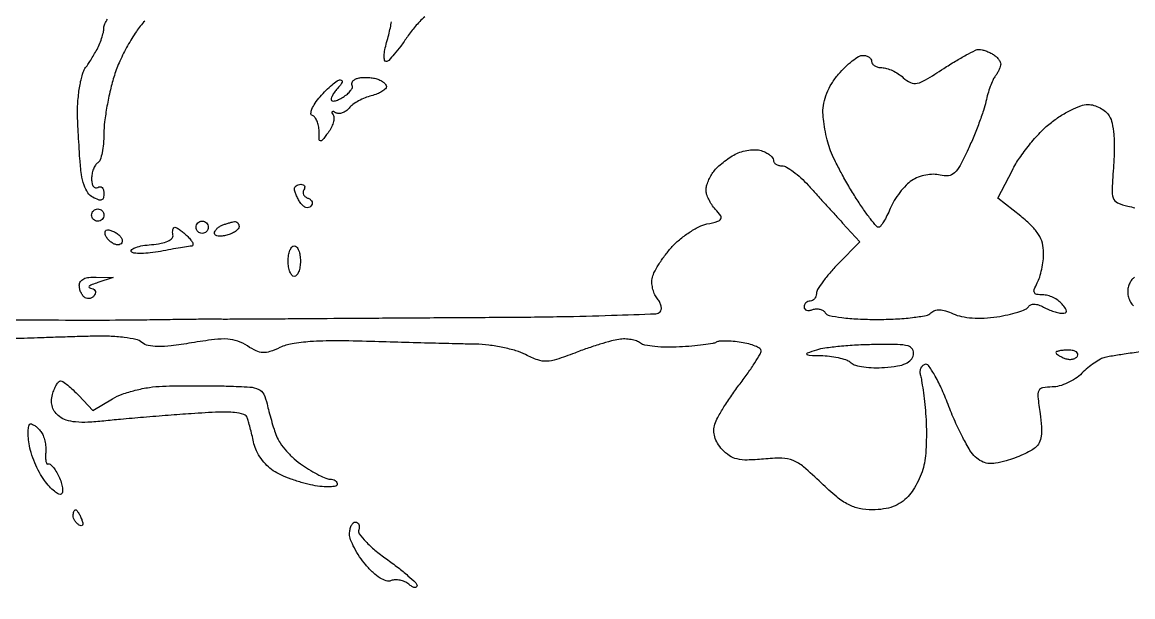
# Model space of a CAD drawing. Extents: x 0 to 102, y 0 to 135.
# Drawn here: x 35.25 to 50.55, y 10.98 to 18.9 of the extents above; entities that cross this region are included whole.
import ezdxf

# ---------------------------------------------------------------- set-up
doc = ezdxf.new("R2010")
doc.units = 0
doc.header["$MEASUREMENT"] = 0

msp = doc.modelspace()

# ---------------------------------------------------------------- linework, layer by layer
for points in [[(41.328361, 0.059018, -0.000002), (42.381032, 0.069746, -0.000306)], [(40.796883, 18.975064, 0.026432), (40.663928, 18.838725, 0.033857), (40.557535, 18.699436, -0.012817), (40.466117, 18.568703, -0.018522), (40.378236, 18.458438, -0.014444), (40.301217, 18.373891, -0.203511), (40.264263, 18.3582, -0.362509), (40.243277, 18.375717, -0.05263), (40.238809, 18.435551, -0.03978), (40.248208, 18.520539, -0.022412), (40.272331, 18.621523, 0.007216), (40.300753, 18.726307, 0.009313), (40.323657, 18.823336, 0.007414), (40.340034, 18.904817, 0.077596)], [(36.939725, 18.914828, 0.040594), (36.82479, 18.771233, 0.021206), (36.70467, 18.575945, 0.020948), (36.597722, 18.363907, 0.029982), (36.522503, 18.167245, 0.018285), (36.46716, 17.966337, 0.013684), (36.420448, 17.741522, 0.013879), (36.388102, 17.527133, 0.030506), (36.378, 17.361707, -0.022633), (36.371807, 17.224964, -0.029562), (36.353149, 17.101194, -0.030031), (36.326239, 17.003493, -0.173821), (36.2934, 16.9623, 0.113876), (36.260942, 16.930169, 0.049743), (36.233651, 16.875671, 0.045713), (36.215065, 16.809416, 0.045566), (36.2088, 16.740814, 0.049451), (36.214862, 16.679668, 0.1076), (36.233651, 16.636676, 0.183858), (36.261401, 16.618465, 0.195087), (36.2934, 16.6239, -0.143522), (36.325506, 16.632733, -0.191469), (36.353149, 16.621209, -0.135922), (36.371818, 16.589145, -0.064359), (36.378, 16.541316, -0.061311), (36.370399, 16.479565, -0.249872), (36.34588, 16.452422, -0.179431), (36.302541, 16.452797, -0.031924), (36.227504, 16.48699, -0.118784), (36.156297, 16.55044, -0.070026), (36.104764, 16.652736, -0.047435), (36.069217, 16.803178, -0.017848), (36.047255, 17.018717, -0.001401), (36.035567, 17.203861, -0.001447), (36.025049, 17.387067, -0.001396), (36.01684, 17.545822, -0.006215), (36.01344, 17.6391, -0.018223), (36.014432, 17.718971, -0.008877), (36.021222, 17.820726, -0.008792), (36.032041, 17.926472, -0.012565), (36.045638, 18.0198, -0.014762), (36.062622, 18.103877, -0.017838), (36.083674, 18.181597, -0.016653), (36.105658, 18.245056, -0.105035), (36.1242, 18.2736, 0.046955), (36.146591, 18.300644, 0.007186), (36.185138, 18.359052, 0.00798), (36.228661, 18.429562, 0.006845), (36.27225, 18.505102, 0.025028), (36.312731, 18.586884, 0.021791), (36.346936, 18.67613, 0.022372), (36.370749, 18.759668, 0.058305), (36.378, 18.821635, -0.10669), (36.390179, 18.87806, -0.050777), (36.427702, 18.942602, -0.047091)], [(35.063222, 14.799895, 0.000981), (35.849391, 14.797025, 0.000966), (36.539752, 14.797192, 0.003686), (36.9702, 14.801301, -0.00069), (37.290339, 14.806275, -0.000863), (37.587516, 14.80997, -0.000694), (37.836973, 14.812294, -0.006683), (37.9431, 14.811716, 0.005141), (38.049228, 14.810812, 0.000534), (38.298684, 14.811517, 0.000664), (38.595861, 14.81307, 0.000531), (38.916, 14.815507, -0.000421), (39.358458, 14.818974, -0.000096), (40.109037, 14.824078, -0.000099), (40.974733, 14.829628, -0.000096), (41.848801, 14.83489, 0.002682), (42.669411, 14.844076, 0.004282), (43.370517, 14.861693, 0.001044), (43.981723, 14.883566, 0.189094), (44.039307, 14.908706, 0.163501), (44.055384, 14.941054, 0.084579), (44.05394, 14.986695, 0.069212), (44.035755, 15.038334, 0.054035), (44.002895, 15.087972, -0.066054), (43.967218, 15.144775, -0.042534), (43.940966, 15.218085, -0.042216), (43.927291, 15.295663, -0.060458), (43.929431, 15.365403, -0.077997), (43.95457, 15.444669, -0.022456), (44.017291, 15.557404, -0.022006), (44.100469, 15.679872, -0.021804), (44.194332, 15.794948, -0.035799), (44.304757, 15.902325, -0.028683), (44.437575, 16.001729, -0.029519), (44.571727, 16.079633, -0.062805), (44.684603, 16.119771, 0.012998), (44.834138, 16.156713, 0.196678), (44.875656, 16.188709, 0.296258), (44.87345, 16.232592, 0.02733), (44.801563, 16.321321, -0.037052), (44.750955, 16.386329, -0.033515), (44.70859, 16.460249, -0.035144), (44.679751, 16.531796, -0.084014), (44.671491, 16.588261, -0.063119), (44.679813, 16.643917, -0.029844), (44.703664, 16.71261, -0.028998), (44.737591, 16.782515, -0.036257), (44.777241, 16.842731, -0.040475), (44.830487, 16.901554, -0.019841), (44.90688, 16.967819, -0.019542), (44.992197, 17.030782, -0.02681), (45.073846, 17.080068, -0.049235), (45.160144, 17.115651, -0.038364), (45.259301, 17.137409, -0.039487), (45.355796, 17.143243, -0.072321), (45.433396, 17.130486, -0.040472), (45.496923, 17.104504, -0.050323), (45.550636, 17.070098, -0.058817), (45.587642, 17.032918, -0.167939), (45.5994, 16.998899, 0.149817), (45.608623, 16.96881, 0.09864), (45.63457, 16.943177, 0.081866), (45.673354, 16.92589, 0.064069), (45.719129, 16.92, -0.132106), (45.780397, 16.903525, -0.027661), (45.874135, 16.842018, -0.027217), (45.97808, 16.756156, -0.022824), (46.078679, 16.65453, 0.000446), (46.18753, 16.534253, 0.000267), (46.317108, 16.391482, 0.000267), (46.446245, 16.249503, 0.000464), (46.553582, 16.131837), (46.788664, 15.874615), (46.490132, 15.568891, 0.015443), (46.375812, 15.444345, 0.019987), (46.279294, 15.322956, 0.0181), (46.207838, 15.217516, 0.140768), (46.1916, 15.160983, -0.081379), (46.185206, 15.121955, -0.091942), (46.166749, 15.088816, -0.100696), (46.139267, 15.066659, -0.120028), (46.107, 15.0588, 0.095827), (46.074709, 15.052554, 0.097132), (46.047251, 15.034729, 0.098664), (46.028868, 15.008125, 0.102345), (46.0224, 14.976855, 0.170338), (46.03202, 14.949437, 0.150241), (46.057163, 14.932321, 0.106442), (46.095446, 14.92897, 0.060487), (46.140743, 14.940323, -0.078162), (46.190162, 14.950877, -0.076891), (46.240728, 14.94585, -0.081902), (46.284652, 14.926445, -0.109884), (46.314935, 14.895367, 0.209488), (46.367892, 14.858809, 0.016188), (46.54229, 14.830872, 0.019448), (46.764551, 14.811358, 0.012172), (47.025673, 14.805, 0.01256), (47.282973, 14.811464, 0.017109), (47.514228, 14.831041, 0.014012), (47.702347, 14.858836, 0.153869), (47.76921, 14.89365, -0.111757), (47.822524, 14.927284, -0.093965), (47.888675, 14.937474, -0.068366), (47.971522, 14.923162, -0.029996), (48.075668, 14.88306, 0.057527), (48.191536, 14.845612, 0.032269), (48.338403, 14.82594, 0.029391), (48.504386, 14.824301, 0.024995), (48.678766, 14.841598, 0.017058), (48.829925, 14.869567, 0.022438), (48.96539, 14.905886, 0.020751), (49.072935, 14.944937, 0.158154), (49.113462, 14.979317, -0.155919), (49.145083, 15.006379, -0.105902), (49.191988, 15.015278, -0.076495), (49.251994, 15.004595, -0.040649), (49.321373, 14.974429, 0.023126), (49.389434, 14.941957, 0.020609), (49.462844, 14.914518, 0.02112), (49.530921, 14.895366, 0.05807), (49.580397, 14.8896, 0.085621), (49.622061, 14.896787, 0.327767), (49.635971, 14.91731, 0.144504), (49.623836, 14.953347, 0.020227), (49.5756, 15.0165, 0.064407), (49.523397, 15.065078, 0.044359), (49.453685, 15.106123, 0.044487), (49.378142, 15.13409, 0.066511), (49.308465, 15.1434, -0.039622), (49.226236, 15.149926, -0.251743), (49.194032, 15.174491, -0.205248), (49.193093, 15.219127, -0.026899), (49.234223, 15.307038, 0.047996), (49.267851, 15.387589, 0.022875), (49.296074, 15.496385, 0.022432), (49.315392, 15.613686, 0.0296), (49.3218, 15.721833, 0.065501), (49.304266, 15.855105, 0.074308), (49.252931, 15.973226, 0.05897), (49.158481, 16.090955, 0.025199), (49.007376, 16.225228), (48.692953, 16.477467), (48.890735, 16.862018, -0.031529), (48.989904, 17.028183, -0.019718), (49.125353, 17.209899, -0.019771), (49.273556, 17.379043, -0.033715), (49.411697, 17.506285, -0.0266), (49.549831, 17.605685, -0.02671), (49.697551, 17.689709, -0.027701), (49.833819, 17.74867, -0.088474), (49.930989, 17.766, -0.07089), (50.013346, 17.754264, -0.052526), (50.09858, 17.719423, -0.053016), (50.17375, 17.668114, -0.077073), (50.226121, 17.607442, -0.090182), (50.264938, 17.509793, -0.027801), (50.287586, 17.352394, -0.024616), (50.295045, 17.156661, -0.016569), (50.285146, 16.933163, 0.007062), (50.263941, 16.598499, 0.095812), (50.281167, 16.477912, 0.206053), (50.341148, 16.412136, 0.052262), (50.481425, 16.365556, -0.003331), (50.57964, 16.3433, -0.003154)], [(38.721393, 0.03235, -0.000006), (40.12148, 0.046691, -0.000009)], [(50.572253, 15.386243, 0.067007), (50.537789, 15.352977, 0.056813), (50.507526, 15.30425, 0.046656), (50.486565, 15.246652, 0.075624), (50.479702, 15.181413, 0.056777), (50.491189, 15.110034, 0.057142), (50.518282, 15.043589, 0.079696), (50.557593, 14.992977, 0.075728)], [(50.65069, 14.358186, 0.002467), (50.430743, 14.325884, 0.002034), (50.246232, 14.297086, 0.018118), (50.165624, 14.281155, 0.070278), (50.103292, 14.256858, 0.022826), (50.019188, 14.204404, 0.022245), (49.929896, 14.136836, 0.023288), (49.848374, 14.062574, -0.050575), (49.760088, 13.990546, -0.038099), (49.650526, 13.929676, -0.038989), (49.537447, 13.888013, -0.068876), (49.439094, 13.8744, 0.041545), (49.308489, 13.863529, 0.250202), (49.256341, 13.823355, 0.134043), (49.242982, 13.739263, 0.009973), (49.273123, 13.506738, -0.019485), (49.292976, 13.326792, -0.053158), (49.288463, 13.198964, -0.078085), (49.260077, 13.106338, -0.106614), (49.206328, 13.037884, -0.049553), (49.140601, 12.993523, -0.017458), (49.038566, 12.943, -0.017134), (48.921802, 12.894924, -0.019258), (48.806442, 12.856975, -0.027535), (48.660628, 12.823718, -0.074803), (48.554958, 12.821619, -0.092536), (48.466854, 12.850232, -0.05932), (48.37889, 12.912641, -0.075251), (48.307463, 13.000067, -0.014273), (48.207409, 13.180526, -0.014947), (48.101968, 13.40003, -0.013231), (48.005197, 13.634478, 0.014359), (47.9099, 13.863885, 0.026307), (47.817318, 14.043896, 0.025928), (47.73485, 14.16991, 0.335175), (47.6843, 14.185142, 0.115551), (47.65018, 14.16258, 0.095435), (47.626735, 14.125693, 0.088545), (47.617541, 14.08016, 0.082377), (47.624267, 14.033025, -0.036226), (47.640598, 13.964429, -0.006153), (47.660568, 13.831387, -0.006691), (47.680048, 13.674204, -0.005913), (47.696213, 13.509948, -0.015649), (47.705896, 13.333983, -0.01202), (47.705827, 13.141494, -0.012191), (47.697031, 12.961317, -0.028078), (47.679543, 12.82682, -0.039717), (47.647196, 12.70755, -0.026842), (47.592564, 12.577573, -0.027091), (47.525716, 12.456862, -0.047564), (47.456252, 12.366422, -0.05713), (47.360151, 12.284382, -0.058614), (47.248774, 12.227046, -0.053477), (47.118231, 12.19351, -0.036168), (46.964839, 12.1824, -0.048913), (46.783302, 12.200202, -0.071822), (46.632283, 12.253435, -0.053888), (46.473831, 12.359519, -0.016602), (46.259464, 12.551683, 0.013221), (46.0154, 12.773464, 0.080001), (45.870217, 12.862776, 0.097733), (45.717197, 12.893315, 0.024488), (45.461654, 12.88134, -0.017733), (45.239699, 12.867933, -0.063498), (45.098619, 12.882367, -0.089977), (44.992845, 12.92812, -0.061957), (44.893699, 13.013594, -0.048399), (44.830259, 13.099007, -0.066237), (44.792133, 13.186768, -0.072314), (44.780293, 13.275145, -0.074168), (44.794313, 13.36243, -0.050273), (44.83416, 13.454666, -0.01197), (44.919125, 13.598953, -0.012189), (45.025253, 13.760759, -0.011772), (45.140338, 13.919124, 0.008757), (45.251375, 14.069997, 0.012182), (45.345053, 14.209131, 0.008706), (45.417715, 14.327432, 0.134144), (45.4302, 14.37313, 0.256275), (45.412989, 14.404504, 0.041965), (45.349433, 14.437867, 0.037311), (45.260584, 14.467799, 0.02485), (45.15525, 14.489225, 0.016581), (45.044956, 14.502279, 0.020109), (44.940928, 14.506906, 0.019111), (44.854352, 14.503962, 0.11552), (44.811743, 14.490677, -0.093605), (44.764379, 14.473625, -0.007763), (44.634355, 14.454852, -0.010155), (44.477299, 14.437895, -0.007658), (44.304143, 14.425418, -0.017709), (44.128864, 14.421701, -0.021679), (43.96528, 14.431128, -0.020792), (43.830804, 14.450421, -0.124638), (43.767095, 14.479799, 0.088793), (43.715466, 14.508201, 0.039197), (43.639688, 14.527347, 0.037185), (43.554032, 14.535489, 0.041111), (43.470995, 14.530357, 0.030313), (43.367944, 14.508982, 0.008588), (43.210575, 14.463338, 0.008619), (43.034238, 14.405544, 0.009015), (42.862636, 14.342518, -0.012476), (42.612272, 14.252527, -0.071794), (42.473975, 14.227823, -0.095866), (42.352829, 14.24709, -0.031118), (42.185836, 14.319887, 0.046087), (42.053788, 14.372811, 0.020999), (41.873339, 14.418329, 0.020585), (41.677781, 14.450678, 0.026598), (41.4963, 14.463328, -0.001984), (41.268544, 14.467969, -0.000505), (40.899341, 14.477332, -0.000515), (40.477795, 14.488883, -0.000522), (40.0581, 14.501255, 0.006565), (39.568232, 14.509772, 0.017691), (39.220265, 14.498938, 0.024286), (38.969197, 14.46992, 0.070584), (38.802942, 14.417659, -0.028077), (38.664647, 14.360917, -0.095552), (38.568676, 14.347129, -0.100476), (38.477137, 14.370319, -0.032923), (38.35541, 14.439084, 0.058658), (38.221002, 14.506155, 0.072698), (38.084119, 14.533979, 0.045056), (37.899524, 14.527579, 0.009877), (37.584903, 14.48181, -0.009998), (37.3034, 14.440929, -0.033563), (37.117506, 14.430298, -0.053348), (36.989224, 14.445321, -0.117932), (36.901355, 14.48863, 0.119374), (36.819789, 14.528545, 0.02339), (36.657645, 14.556496, 0.022441), (36.453071, 14.572703, 0.01532), (36.21982, 14.573529, 0.00061), (35.977203, 14.566658, 0.000466), (35.71184, 14.558571, 0.000471), (35.463361, 14.550532, 0.001113), (35.2782, 14.543955, -0.0133), (35.088526, 14.541843, -0.005001)]]:
    msp.add_lwpolyline(points, format="xyb")
for points in [[(48.4335, 18.525109, -0.061026), (48.473871, 18.520018, -0.025436), (48.526435, 18.503861, -0.024706), (48.581613, 18.480631, -0.029279), (48.631076, 18.453196, -0.049464), (48.673221, 18.420229, -0.054241), (48.706629, 18.380546, -0.061262), (48.726957, 18.34043, -0.13487), (48.729632, 18.306441, -0.047188), (48.719476, 18.271638, -0.021726), (48.700136, 18.228522, -0.021291), (48.675699, 18.184595, -0.027596), (48.649471, 18.1467, 0.062265), (48.620421, 18.097821, 0.016031), (48.586321, 18.012397, 0.016066), (48.55343, 17.911669, 0.015717), (48.526809, 17.8083, -0.024546), (48.492197, 17.683097, -0.009024), (48.431561, 17.509942, -0.00892), (48.358414, 17.322863, -0.010587), (48.282494, 17.149013, -0.013514), (48.170957, 16.923853, -0.085252), (48.093025, 16.822825, -0.161623), (48.009542, 16.785226, -0.087103), (47.895792, 16.793323, 0.064819), (47.804125, 16.803947, 0.043774), (47.699276, 16.793261, 0.043028), (47.595509, 16.763975, 0.054797), (47.50692, 16.718914, 0.054562), (47.426495, 16.652663, 0.028617), (47.341362, 16.554714, 0.028091), (47.26468, 16.443136, 0.038332), (47.209514, 16.334353, -0.016324), (47.164333, 16.234614, -0.02405), (47.117728, 16.150523, -0.021214), (47.074821, 16.087346, -0.238004), (47.048486, 16.074151, -0.222815), (47.0182, 16.088458, -0.008085), (46.93637, 16.190723, -0.013446), (46.842614, 16.318831, -0.008872), (46.7415, 16.47078, -0.010249), (46.637048, 16.641562, -0.008573), (46.53308, 16.82688, -0.008674), (46.443846, 16.999641, -0.023328), (46.388386, 17.126279, -0.026065), (46.349851, 17.244937, -0.016011), (46.316355, 17.388072, -0.01604), (46.292239, 17.532208, -0.02744), (46.282636, 17.653759, -0.055964), (46.294193, 17.784983, -0.045687), (46.334655, 17.9201, -0.042757), (46.40241, 18.054236, -0.036594), (46.49522, 18.182509, -0.024684), (46.587832, 18.282148, -0.029235), (46.684971, 18.36634, -0.030206), (46.773584, 18.42635, -0.134523), (46.83362, 18.4428, -0.069141), (46.879248, 18.43646, -0.085304), (46.917932, 18.417949, -0.099969), (46.943798, 18.390461, -0.139833), (46.953, 18.3582, 0.163711), (46.963857, 18.325929, 0.095919), (46.994533, 18.298451, 0.077105), (47.040312, 18.279885, 0.057913), (47.094389, 18.2736, -0.074859), (47.159488, 18.263798, -0.035119), (47.239105, 18.233001, -0.0338), (47.319633, 18.188288, -0.040301), (47.388495, 18.135392, 0.072477), (47.489525, 18.067621, 0.168734), (47.578913, 18.057581, 0.08055), (47.696813, 18.105114, 0.008801), (47.945057, 18.261297, -0.008935), (48.105906, 18.362435, -0.012057), (48.255122, 18.447738, -0.009163), (48.38163, 18.513101, -0.116046)], [(40.12155, 18.123064, -0.043557), (40.178201, 18.102972, -0.054478), (40.22611, 18.074466, -0.064633), (40.258929, 18.042344, -0.168325), (40.2696, 18.011545, -0.210107), (40.255673, 17.979866, -0.050087), (40.208491, 17.944566, -0.043039), (40.141227, 17.911556, -0.031081), (40.06157, 17.886211, 0.036346), (39.974762, 17.857582, 0.029011), (39.885963, 17.814772, 0.029851), (39.808094, 17.765198, 0.06295), (39.755884, 17.716331, -0.064098), (39.711969, 17.675416, -0.073614), (39.66104, 17.64922, -0.084743), (39.611176, 17.641223, -0.136721), (39.570143, 17.653103, 0.0391), (39.539168, 17.669049, 0.285505), (39.523402, 17.666521, 0.318606), (39.519847, 17.651916, 0.04389), (39.534719, 17.622335, -0.150004), (39.546261, 17.578198, -0.05785), (39.53622, 17.515006, -0.050515), (39.508474, 17.444328, -0.043251), (39.465881, 17.376613, -0.005972), (39.384929, 17.272281, -0.276877), (39.360649, 17.263176, -0.348942), (39.345316, 17.280734, -0.007933), (39.341691, 17.3994, 0.045613), (39.334005, 17.471746, 0.053231), (39.313371, 17.537662, 0.06133), (39.283736, 17.587982, 0.149679), (39.249062, 17.612679, -0.340082), (39.22955, 17.641607, -0.083138), (39.24343, 17.7014, -0.051867), (39.28745, 17.782433, -0.027151), (39.357505, 17.873529, -0.017912), (39.439153, 17.961936, -0.023206), (39.52043, 18.036582, -0.021899), (39.592098, 18.091371, -0.153415), (39.633563, 18.1044, -0.218775), (39.653568, 18.095207, -0.239412), (39.658601, 18.074579, -0.10243), (39.64344, 18.041937, -0.036621), (39.60972, 18.00288, 0.030437), (39.570868, 17.958986, 0.031293), (39.538021, 17.91109, 0.032952), (39.515047, 17.866159, 0.102051), (39.5082, 17.832963, 0.342554), (39.521753, 17.815502, 0.114138), (39.556295, 17.814694, 0.059998), (39.609074, 17.832404, 0.028671), (39.671928, 17.866816, 0.035001), (39.731912, 17.910388, 0.053097), (39.776588, 17.956784, 0.069134), (39.800889, 17.998996, 0.238866), (39.798301, 18.029507, -0.169036), (39.79256, 18.055341, -0.12704), (39.803138, 18.082697, -0.095285), (39.829332, 18.10755, -0.061217), (39.867223, 18.125705, -0.056584), (39.918499, 18.136715, -0.027216), (39.985771, 18.139679, -0.026573), (40.057076, 18.135143, -0.034292)], [(39.090193, 16.6662, -0.096615), (39.120689, 16.660252, -0.174358), (39.139421, 16.643471, -0.171257), (39.143367, 16.618352, -0.092807), (39.131966, 16.588826, 0.129812), (39.122094, 16.556386, 0.127277), (39.129412, 16.523034, 0.110205), (39.153439, 16.493844, 0.080085), (39.190423, 16.473508, -0.085622), (39.225848, 16.453518, -0.139197), (39.245491, 16.425389, -0.156527), (39.246205, 16.393598, -0.116802), (39.22865, 16.362982, -0.158794), (39.196497, 16.345306, -0.132626), (39.15747, 16.348278, -0.10179), (39.117054, 16.372649, -0.06544), (39.081896, 16.41485, -0.01999), (39.051675, 16.467152, -0.020367), (39.02593, 16.521381, -0.020637), (39.007493, 16.570178, -0.075031), (39.001895, 16.60275, -0.141016), (39.008325, 16.626941, -0.102291), (39.027298, 16.647562, -0.086813), (39.056047, 16.661445, -0.069289)], [(36.2934, 16.3278, -0.099038), (36.325687, 16.321341, -0.097945), (36.353149, 16.302949, -0.097945), (36.371541, 16.275487, -0.099038), (36.378, 16.2432, -0.099038), (36.371541, 16.210913, -0.097945), (36.353149, 16.183451, -0.097945), (36.325687, 16.165059, -0.099038), (36.2934, 16.1586, -0.099038), (36.261113, 16.165059, -0.097945), (36.233651, 16.183451, -0.097945), (36.215259, 16.210913, -0.099038), (36.2088, 16.2432, -0.099038), (36.215259, 16.275487, -0.097945), (36.233651, 16.302949, -0.097945), (36.261113, 16.321341, -0.099038)], [(37.356943, 16.074, -0.136573), (37.383026, 16.06674, -0.020956), (37.428362, 16.036723, -0.0221), (37.480056, 15.995689, -0.017569), (37.532186, 15.9471, -0.027362), (37.576127, 15.898067, -0.065541), (37.601395, 15.856395, -0.153984), (37.604351, 15.829288, -0.34277), (37.589593, 15.816516, 0.026684), (37.545297, 15.811788, 0.002362), (37.434361, 15.793384, 0.003082), (37.302199, 15.769976, 0.002396), (37.158728, 15.742942, -0.019097), (37.017217, 15.721142, -0.027726), (36.891098, 15.713664, -0.026618), (36.791514, 15.718591, -0.232709), (36.755107, 15.741414, -0.408335), (36.761445, 15.769523, -0.06106), (36.818981, 15.797438, -0.040667), (36.912468, 15.821156, -0.021184), (37.031879, 15.836137, 0.025138), (37.164892, 15.853895, 0.058686), (37.260693, 15.883552, 0.096619), (37.31631, 15.922431, 0.246164), (37.32975, 15.96825, -0.042436), (37.325171, 16.008757, -0.069975), (37.329014, 16.042936, -0.101838), (37.340171, 16.065762, -0.232339)], [(37.7316, 16.1586, -0.099038), (37.763887, 16.152141, -0.097945), (37.791349, 16.133749, -0.097945), (37.809741, 16.106287, -0.099038), (37.8162, 16.074, -0.099038), (37.809741, 16.041713, -0.097945), (37.791349, 16.014251, -0.097945), (37.763887, 15.995859, -0.099038), (37.7316, 15.9894, -0.099038), (37.699313, 15.995859, -0.097945), (37.671851, 16.014251, -0.097945), (37.653459, 16.041713, -0.099038), (37.647, 16.074, -0.099038), (37.653459, 16.106287, -0.097945), (37.671851, 16.133749, -0.097945), (37.699313, 16.152141, -0.099038)], [(38.17575, 16.151921, -0.119695), (38.199936, 16.148676, -0.112663), (38.220562, 16.134685, -0.102922), (38.234386, 16.111896, -0.085245), (38.2392, 16.083867, -0.181596), (38.22725, 16.052048, -0.059916), (38.189498, 16.018089, -0.050447), (38.13476, 15.987324, -0.038887), (38.07, 15.964887, -0.037015), (38.005154, 15.952968, -0.064262), (37.950502, 15.954092, -0.097477), (37.913926, 15.967164, -0.264205), (37.9008, 15.99027, -0.127503), (37.90852, 16.020053, -0.062102), (37.931864, 16.051981, -0.055577), (37.966104, 16.081078, -0.052504), (38.00655, 16.102571, -0.013363), (38.05169, 16.119397, -0.011571), (38.099874, 16.134669, -0.011718), (38.144179, 16.146472, -0.033023)], [(36.497831, 16.022706, -0.049992), (36.549075, 15.996914, -0.054888), (36.592447, 15.962135, -0.062067), (36.622059, 15.924081, -0.13514), (36.6318, 15.888699, -0.136183), (36.623819, 15.85994, -0.144673), (36.602289, 15.8402, -0.118903), (36.569731, 15.832988, -0.075908), (36.531337, 15.839588, -0.068669), (36.49042, 15.859803, -0.047422), (36.450543, 15.892766, -0.047417), (36.417587, 15.932657, -0.068602), (36.397368, 15.973595, -0.108271), (36.393384, 16.01102, -0.257062), (36.408974, 16.03319, -0.161356), (36.444009, 16.037939, -0.045328)], [(39.0006, 15.8202, -0.226478), (39.032996, 15.804732, -0.074992), (39.060349, 15.758072, -0.057076), (39.079014, 15.689692, -0.038131), (39.0852, 15.6087, -0.038131), (39.079014, 15.527708, -0.057076), (39.060349, 15.459328, -0.074992), (39.032996, 15.412668, -0.226478), (39.0006, 15.3972, -0.226478), (38.968204, 15.412668, -0.074992), (38.940851, 15.459328, -0.057076), (38.922186, 15.527708, -0.038131), (38.916, 15.6087, -0.038131), (38.922186, 15.689692, -0.057076), (38.940851, 15.758072, -0.074992), (38.968204, 15.804732, -0.226478)], [(36.27225, 15.388767), (36.5049, 15.380334), (36.2934, 15.3126, 0.016568), (36.21852, 15.285854, 0.067878), (36.176559, 15.262286, 0.407749), (36.174225, 15.246755, 0.220896), (36.192643, 15.236433, -0.086864), (36.2309, 15.226693, -0.151231), (36.255246, 15.205221, -0.166838), (36.261821, 15.175427, -0.110484), (36.250247, 15.14202, -0.090427), (36.223975, 15.112894, -0.095498), (36.189584, 15.095594, -0.099685), (36.152473, 15.092733, -0.108373), (36.118354, 15.104713, -0.093559), (36.088194, 15.13226, -0.052935), (36.062734, 15.174898, -0.050295), (36.045442, 15.225051, -0.057944), (36.0396, 15.275293, -0.155025), (36.055793, 15.326263, -0.126112), (36.09965, 15.363558, -0.084832), (36.172335, 15.384816, -0.037896)], [(46.980353, 14.458167, 0.010033), (46.743842, 14.449963, 0.010383), (46.51054, 14.432314, 0.010147), (46.309401, 14.408763, 0.043298), (46.1916, 14.382, 0.006234), (46.063792, 14.339305, 0.578526), (46.060825, 14.323619, 0.169324), (46.090214, 14.312107, 0.00245), (46.28043, 14.305833, -0.026416), (46.402005, 14.295977, -0.028348), (46.518983, 14.273432, -0.029478), (46.616334, 14.242675, -0.1055), (46.670786, 14.207374, 0.133843), (46.728848, 14.174185, 0.029063), (46.843147, 14.1516, 0.028336), (46.982755, 14.140363, 0.023829), (47.131126, 14.143924, 0.020584), (47.309434, 14.164124, 0.064874), (47.424744, 14.197723, 0.106346), (47.494554, 14.24809, 0.137468), (47.529523, 14.31855, 0.186843), (47.51551, 14.394708, 0.195029), (47.454135, 14.439852, 0.059367), (47.310858, 14.458636, 0.006594)], [(49.665193, 14.382, 0.017964), (49.598421, 14.3796, 0.029198), (49.542169, 14.372233, 0.029196), (49.500519, 14.361732, 0.327354), (49.491, 14.348751, 0.220306), (49.49828, 14.33303, 0.031518), (49.527481, 14.31127, 0.030936), (49.567622, 14.288524, 0.021825), (49.615191, 14.267846, 0.066719), (49.666404, 14.255684, 0.072258), (49.717588, 14.257955, 0.081026), (49.760913, 14.273784, 0.126981), (49.789384, 14.301095, 0.214542), (49.793409, 14.331675, 0.177225), (49.773528, 14.358234, 0.099152), (49.728452, 14.376225, 0.045552)], [(35.78092, 13.959, -0.154687), (35.814363, 13.9484, -0.016849), (35.8796, 13.899056, -0.019363), (35.954815, 13.833088, -0.014474), (36.032616, 13.754934), (36.224327, 13.550867), (36.496212, 13.711283, -0.047046), (36.631641, 13.774879, -0.024476), (36.810327, 13.829382, -0.023833), (37.003886, 13.868509, -0.029776), (37.186398, 13.885397, -0.00513), (37.38134, 13.889779, -0.00268), (37.624245, 13.891444, -0.002664), (37.873459, 13.890488, -0.004075), (38.089538, 13.886747, -0.009894), (38.386206, 13.873314, -0.091241), (38.510489, 13.841974, -0.174133), (38.578971, 13.775062, -0.059383), (38.625165, 13.64175, 0.010905), (38.650359, 13.537324, 0.006681), (38.684378, 13.415313, 0.006696), (38.721306, 13.295366, 0.01184), (38.755421, 13.1976, 0.063764), (38.805488, 13.102997, 0.028383), (38.893336, 12.992313, 0.027528), (39.000904, 12.884157, 0.03337), (39.113329, 12.79575, 0.015383), (39.227302, 12.722875, 0.018162), (39.339504, 12.661315, 0.01726), (39.436932, 12.616518, 0.099439), (39.492285, 12.6054, -0.071187), (39.530698, 12.599903, -0.086572), (39.563274, 12.583886, -0.10031), (39.585052, 12.560089, -0.136131), (39.5928, 12.53216, -0.358319), (39.57249, 12.507457, -0.039708), (39.494409, 12.498426, -0.0342), (39.38628, 12.501951, -0.019978), (39.25785, 12.520169, -0.024537), (39.113973, 12.553846, -0.018144), (38.958545, 12.60454, -0.01843), (38.814909, 12.663317, -0.038711), (38.709293, 12.72138, -0.054994), (38.623792, 12.791935, -0.038184), (38.543538, 12.888253, -0.038542), (38.479952, 12.99402, -0.062251), (38.444977, 13.09292, 0.003998), (38.422884, 13.190092, 0.003579), (38.398434, 13.290559, 0.00359), (38.375184, 13.380466, 0.011182), (38.357742, 13.440536, 0.237238), (38.303682, 13.496196, 0.062416), (38.178486, 13.522807, 0.031724), (37.963581, 13.527394, 0.006416), (37.582258, 13.506431, 0.002282), (37.265257, 13.483467, 0.001821), (36.923687, 13.455903, 0.001841), (36.607628, 13.428067, 0.004652), (36.378, 13.404835, -0.016369), (36.157408, 13.387727, -0.036019), (35.988434, 13.392348, -0.048141), (35.859837, 13.417822, -0.090792), (35.76597, 13.465841, -0.06779), (35.70531, 13.526978, -0.085068), (35.668754, 13.59782, -0.082519), (35.657217, 13.678525, -0.059659), (35.670087, 13.76865, -0.027615), (35.693942, 13.841549, -0.038973), (35.723619, 13.903085, -0.043942), (35.754463, 13.94674, -0.220437)], [(35.367093, 13.3668, -0.122547), (35.395662, 13.359691, -0.037266), (35.43368, 13.335736, -0.034829), (35.47378, 13.301521, -0.031744), (35.510094, 13.26105, -0.07413), (35.540931, 13.207176, -0.036561), (35.564208, 13.131601, -0.035267), (35.577286, 13.048012, -0.043036), (35.57718, 12.968874, 0.024075), (35.574458, 12.899469, 0.051833), (35.580458, 12.846362, 0.102166), (35.593494, 12.817148, 0.393927), (35.611264, 12.813602, -0.313678), (35.637054, 12.812199, -0.051326), (35.675176, 12.775615, -0.040967), (35.717468, 12.716566, -0.024681), (35.75805, 12.640535, -0.030868), (35.790355, 12.559469, -0.045478), (35.807563, 12.484837, -0.055331), (35.809039, 12.426182, -0.237267), (35.791267, 12.397279, -0.273487), (35.756152, 12.396589, -0.042996), (35.69671, 12.437273, -0.037641), (35.6278, 12.50295, -0.024386), (35.558061, 12.588244, -0.037105), (35.48998, 12.696244, -0.0233), (35.426141, 12.83125, -0.023353), (35.375457, 12.970789, -0.039015), (35.34776, 13.092522, -0.020075), (35.336615, 13.19768, -0.033966), (35.336834, 13.286231, -0.038809), (35.346383, 13.350303, -0.349598)], [(35.988249, 12.1824, -0.2252), (36.004077, 12.17489, -0.029412), (36.02653, 12.143832, -0.029555), (36.050159, 12.101399, -0.020646), (36.07188, 12.051106, -0.036408), (36.08671, 12.002057, -0.155351), (36.084073, 11.971955, -0.32948), (36.067174, 11.961857, -0.1144), (36.038631, 11.971499, -0.061454), (36.006641, 11.997174, -0.051183), (35.979567, 12.031387, -0.053277), (35.961134, 12.068524, -0.088797), (35.955, 12.102793, -0.039867), (35.957434, 12.133275, -0.059132), (35.964767, 12.159015, -0.077771), (35.975525, 12.176528, -0.219607)], [(39.843945, 12.0132, -0.147722), (39.872026, 12.004719, -0.149098), (39.890593, 11.982136, -0.115589), (39.896189, 11.947889, -0.069753), (39.887676, 11.90745, 0.252581), (39.8963, 11.849629, 0.029132), (39.983965, 11.745785, 0.029463), (40.11112, 11.626728, 0.019794), (40.26913, 11.5056, -0.010749), (40.430061, 11.386791, -0.015696), (40.566079, 11.274798, -0.011103), (40.672306, 11.17733, -0.197618), (40.690699, 11.135691, -0.254359), (40.680951, 11.116615, -0.201556), (40.657915, 11.111887, -0.089287), (40.620948, 11.126371, -0.035313), (40.576423, 11.158301, 0.069482), (40.522618, 11.191584, 0.054986), (40.457307, 11.212173, 0.056275), (40.39093, 11.217701, 0.084466), (40.334065, 11.206299, -0.167028), (40.267174, 11.20393, -0.064981), (40.18171, 11.242648, -0.05003), (40.085333, 11.316696, -0.029054), (39.984942, 11.42283, -0.027208), (39.899617, 11.536218, -0.027546), (39.827489, 11.657748, -0.028639), (39.776883, 11.770077, -0.091762), (39.762, 11.850491, -0.04839), (39.768041, 11.91276, -0.06839), (39.786071, 11.965404, -0.088574), (39.812654, 12.000867, -0.189956)]]:
    msp.add_lwpolyline(points, format="xyb", close=True)

doc.saveas('drawing.dxf')
